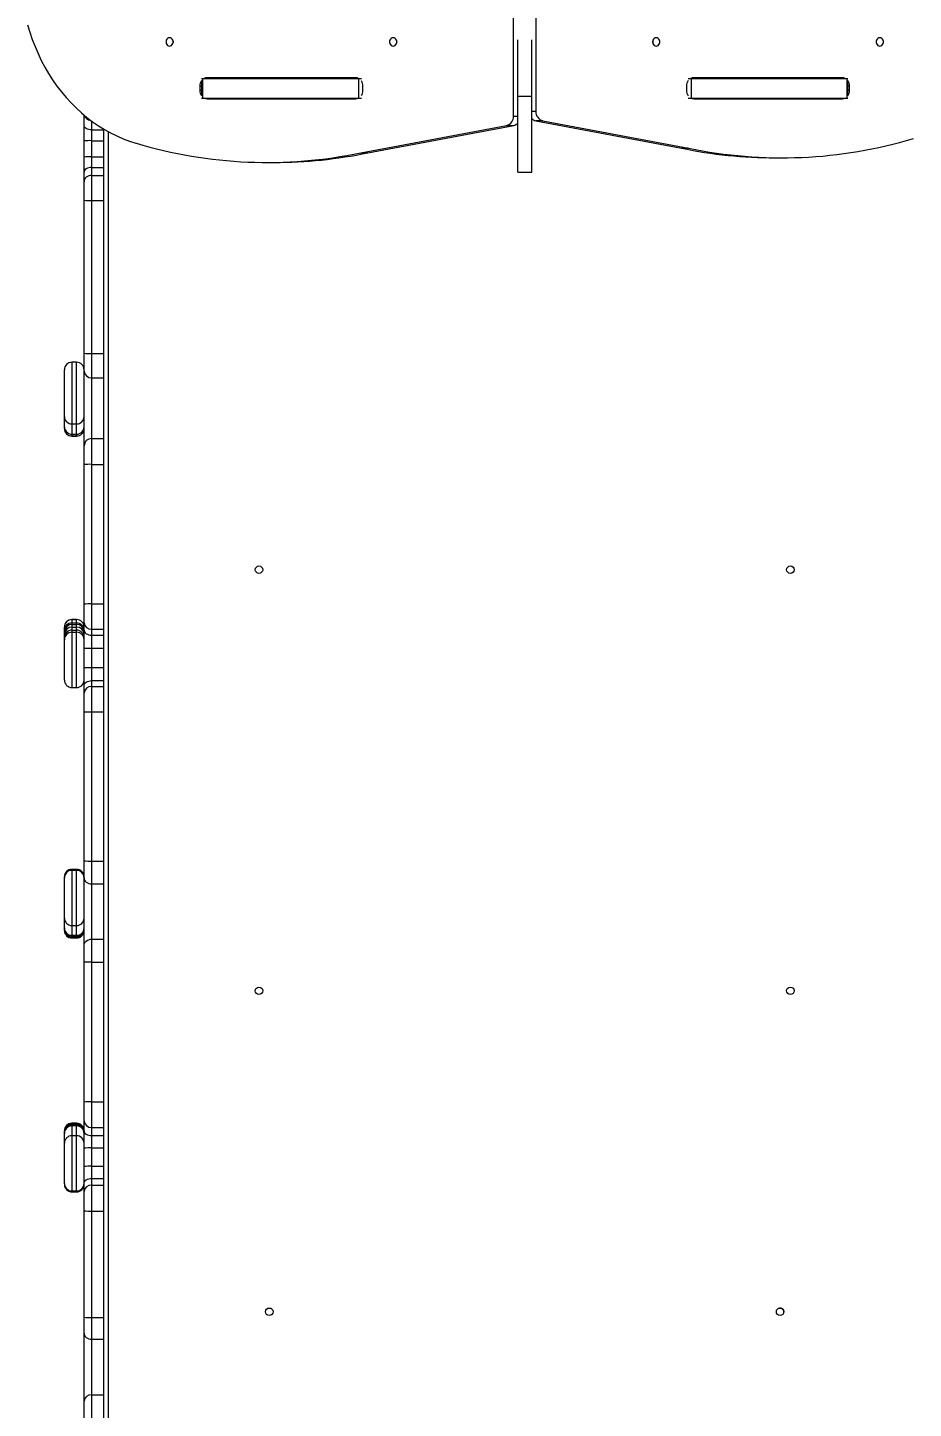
# Model space of a CAD drawing. Header units: millimetres. Extents: x -5586 to 6141, y -6299 to 6900.
# Drawn here: x -672 to 275, y 2072 to 3547 of the extents above; entities that cross this region are included whole.
import ezdxf

# ---------------------------------------------------------------- set-up
doc = ezdxf.new("R2010")
doc.units = ezdxf.units.MM
for name, color, linetype in [('DIKOM_ОБЪЕКТ', 7, 'Continuous'), ('DIKOM_РАЗМЕР_ЗОНА', 7, 'Continuous'), ('DIKOM_РАЗМЕР_ОБЪЕКТА', 7, 'Continuous')]:
    doc.layers.add(name, color=color, linetype=linetype)
doc.styles.add('style1', font='arial.ttf', dxfattribs={"width": 0.8})
doc.dimstyles.new('1-50', dxfattribs={"dimtxt": 300, "dimasz": 200, "dimexe": 100, "dimexo": 0, "dimgap": 100, "dimtad": 1, "dimtxsty": 'style1', "dimcen": 200, "dimclrd": 7, "dimclre": 7, "dimclrt": 7, "dimadec": 1, "dimazin": 2, "dimtfac": 1, "dimtmove": 0, "dimatfit": 2, "dimfxl": 0, "dimlwd": 25, "dimlwe": 18, "dimarcsym": 0})

# ---------------------------------------------------------------- blocks, each defined once
blk = doc.blocks.new('*D11')
at = {"layer": 'Defpoints', "color": 0, "transparency": 16777216}
for p in [(3404.2, 5400.3), (172.9, -3239), (4643.4, -3239)]:
    blk.add_point(p, dxfattribs=at)
at = {"layer": 'DIKOM_РАЗМЕР_ОБЪЕКТА', "color": 7, "lineweight": 18, "transparency": 16777216}
for p, q in [((3404.2, 5400.3), (4743.4, 5400.3)), ((172.9, -3239), (4743.4, -3239))]:
    blk.add_line(p, q, dxfattribs=at)
at = {"layer": 'DIKOM_РАЗМЕР_ОБЪЕКТА', "color": 7, "lineweight": 25, "transparency": 16777216}
blk.add_line((4643.4, 5200.3), (4643.4, -3039), dxfattribs=at)
at = {"layer": 'DIKOM_РАЗМЕР_ОБЪЕКТА', "color": 7, "transparency": 16777216}
for points in [[(4610.1, 5200.3), (4676.7, 5200.3), (4643.4, 5400.3)], [(4610.1, -3039), (4676.7, -3039), (4643.4, -3239)]]:
    blk.add_solid(points, dxfattribs=at)
at = {"layer": 'DIKOM_РАЗМЕР_ОБЪЕКТА', "color": 7, "transparency": 16777216, "insert": (4390.2, 1623.5), "char_height": 300, "attachment_point": 5, "rotation": 90, "style": 'style1'}
blk.add_mtext('8700', dxfattribs=at)
blk = doc.blocks.new('*D12')
at = {"layer": 'Defpoints', "color": 0, "transparency": 16777216}
for p in [(2508.4, 6900.3), (86.4, -5236.5), (6041.4, -5236.5)]:
    blk.add_point(p, dxfattribs=at)
at = {"layer": 'DIKOM_РАЗМЕР_ЗОНА', "color": 7, "lineweight": 18, "transparency": 16777216}
for p, q in [((2508.4, 6900.3), (6141.4, 6900.3)), ((86.4, -5236.5), (6141.4, -5236.5))]:
    blk.add_line(p, q, dxfattribs=at)
at = {"layer": 'DIKOM_РАЗМЕР_ЗОНА', "color": 7, "lineweight": 25, "transparency": 16777216}
blk.add_line((6041.4, 6700.3), (6041.4, -5036.5), dxfattribs=at)
at = {"layer": 'DIKOM_РАЗМЕР_ЗОНА', "color": 7, "transparency": 16777216}
for points in [[(6008.1, 6700.3), (6074.7, 6700.3), (6041.4, 6900.3)], [(6008.1, -5036.5), (6074.7, -5036.5), (6041.4, -5236.5)]]:
    blk.add_solid(points, dxfattribs=at)
at = {"layer": 'DIKOM_РАЗМЕР_ЗОНА', "color": 7, "transparency": 16777216, "insert": (5788.2, 1525.5), "char_height": 300, "attachment_point": 5, "rotation": 90, "style": 'style1'}
blk.add_mtext('12200', dxfattribs=at)

msp = doc.modelspace()

# ---------------------------------------------------------------- linework, layer by layer
at = {"layer": 'DIKOM_ОБЪЕКТ', "color": 7, "linetype": 'Continuous', "lineweight": 15}
for p, q in [((-152.817, 3452.708), (-152.819, 4034.168)), ((-128.788, 3576.892), (-128.788, 3457.667)), ((-148.308, 3473.914), (-148.308, 3534.231)), ((-133.308, 3473.914), (-133.308, 3534.311)), ((-488.162, 3484.761), (-488.162, 3480.261)), ((-488.162, 3484.761), (-486.307, 3484.761)), ((-486.307, 3490.1), (-486.307, 3474.922)), ((-486.264, 3493.011), (-485.195, 3493.011)), ((-485.195, 3493.011), (-485.195, 3472.011)), ((-485.195, 3493.011), (-318.463, 3493.011)), ((-321.452, 3493.761), (-480.368, 3493.761)), ((-474.922, 3493.011), (-474.922, 3493.443)), ((-318.463, 3493.011), (-318.463, 3472.011)), ((-318.463, 3493.011), (-315.408, 3493.011)), ((-313.658, 3480.261), (-313.658, 3484.761)), ((32.051, 3484.761), (32.051, 3480.261)), ((33.945, 3493.011), (37.199, 3493.011)), ((37.199, 3493.011), (37.199, 3472.011)), ((37.199, 3493.011), (203.591, 3493.011)), ((198.761, 3493.761), (39.845, 3493.761)), ((193.315, 3493.443), (193.315, 3493.011)), ((203.591, 3493.011), (203.591, 3472.011)), ((203.591, 3493.011), (204.661, 3493.011)), ((204.703, 3474.922), (204.703, 3490.1)), ((206.555, 3484.761), (204.703, 3484.761)), ((206.555, 3480.261), (206.555, 3484.761)), ((-488.162, 3480.261), (-486.307, 3480.261)), ((-486.264, 3472.011), (-485.195, 3472.011)), ((-485.195, 3472.011), (-318.463, 3472.011)), ((-480.368, 3471.261), (-321.452, 3471.261)), ((-318.463, 3472.011), (-315.408, 3472.011)), ((-148.308, 3473.914), (-133.308, 3473.914)), ((-148.308, 3392.739), (-148.308, 3473.914)), ((-133.308, 3392.739), (-133.308, 3473.914)), ((33.945, 3472.011), (37.199, 3472.011)), ((37.199, 3472.011), (203.591, 3472.011)), ((39.845, 3471.261), (198.761, 3471.261)), ((203.591, 3472.011), (204.661, 3472.011)), ((206.555, 3480.261), (204.703, 3480.261)), ((-611.814, 3442.474), (-611.814, 3453.828)), ((-128.788, 3457.667), (-133.308, 3457.667)), ((-611.814, 3426.131), (-611.814, 3442.474)), ((-603.814, 3447.543), (-603.814, 3438.107)), ((-603.814, 3438.107), (-590.814, 3438.107)), ((-603.814, 3438.107), (-603.814, 3426.434)), ((-590.814, 3438.107), (-590.814, 3438.898)), ((-590.814, 3426.434), (-590.814, 3438.107)), ((-315.863, 3413.545), (-160.085, 3442.838)), ((-308.363, 3413.545), (-152.585, 3442.838)), ((-160.085, 3442.838), (-152.585, 3442.838)), ((-152.817, 3452.708), (-148.308, 3452.708)), ((-121.52, 3447.797), (-129.02, 3447.797)), ((-129.02, 3447.797), (26.756, 3418.504)), ((-121.52, 3447.797), (34.256, 3418.504)), ((-611.814, 3408.83), (-611.814, 3426.131)), ((-603.814, 3426.434), (-590.814, 3426.434)), ((-603.814, 3426.434), (-603.814, 3409.133)), ((-590.814, 3409.133), (-590.814, 3426.434)), ((-585.814, 1998.011), (-585.814, 3436.038)), ((-611.814, 3392.877), (-611.814, 3408.83)), ((-603.814, 3409.133), (-603.814, 3397.738)), ((-603.814, 3409.133), (-590.814, 3409.133)), ((-590.814, 3397.738), (-590.814, 3409.133)), ((-315.863, 3413.545), (-308.363, 3413.545)), ((34.256, 3418.504), (26.756, 3418.504)), ((-603.814, 3397.738), (-603.814, 3389.383)), ((-603.814, 3397.738), (-590.814, 3397.738)), ((-590.814, 3389.383), (-590.814, 3397.738)), ((-415.977, 3403.187), (-408.477, 3403.187)), ((126.87, 3408.146), (134.37, 3408.146)), ((-611.814, 3382.612), (-611.814, 3392.877)), ((-611.814, 3362.934), (-611.814, 3382.612)), ((-603.814, 3389.383), (-603.814, 3362.548)), ((-603.814, 3389.383), (-590.814, 3389.383)), ((-590.814, 3362.548), (-590.814, 3389.383)), ((-148.308, 3392.739), (-133.308, 3392.739)), ((-611.814, 3199.39), (-611.814, 3362.934)), ((-603.814, 3362.548), (-590.814, 3362.548)), ((-603.814, 3362.548), (-603.814, 3199.005)), ((-590.814, 3199.005), (-590.814, 3362.548)), ((-619.814, 3189.745), (-624.814, 3189.745)), ((-624.814, 3189.745), (-624.814, 3123.791)), ((-619.814, 3123.791), (-619.814, 3189.745)), ((-611.814, 3180.328), (-611.814, 3199.39)), ((-603.814, 3199.005), (-590.814, 3199.005)), ((-603.814, 3199.005), (-603.814, 3173.011)), ((-590.814, 3173.011), (-590.814, 3199.005)), ((-632.814, 3131.78), (-632.814, 3181.745)), ((-611.814, 3100.492), (-611.814, 3180.328)), ((-603.814, 3173.011), (-590.814, 3173.011)), ((-603.814, 3173.011), (-603.814, 3108.029)), ((-590.814, 3108.029), (-590.814, 3173.011)), ((-632.814, 3120.81), (-632.814, 3131.78)), ((-632.814, 3120.78), (-632.814, 3120.81)), ((-632.814, 3118.882), (-632.814, 3120.78)), ((-632.814, 3118.853), (-632.814, 3118.882)), ((-624.814, 3123.791), (-619.814, 3123.791)), ((-624.814, 3123.791), (-624.814, 3112.821)), ((-619.814, 3112.821), (-619.814, 3123.791)), ((-624.814, 3112.821), (-619.814, 3112.821)), ((-624.814, 3112.821), (-624.814, 3112.78)), ((-624.814, 3112.78), (-619.814, 3112.78)), ((-624.814, 3112.78), (-624.814, 3110.893)), ((-624.814, 3110.893), (-619.814, 3110.893)), ((-624.814, 3110.893), (-624.814, 3110.853)), ((-624.814, 3110.853), (-619.814, 3110.853)), ((-619.814, 3112.78), (-619.814, 3112.821)), ((-619.814, 3110.893), (-619.814, 3112.78)), ((-619.814, 3110.853), (-619.814, 3110.893)), ((-611.814, 3080.358), (-611.814, 3100.492)), ((-603.814, 3108.029), (-603.814, 3080.573)), ((-603.814, 3108.029), (-590.814, 3108.029)), ((-590.814, 3080.573), (-590.814, 3108.029)), ((-611.814, 2931.168), (-611.814, 3080.358)), ((-603.814, 3080.573), (-603.814, 2931.383)), ((-603.814, 3080.573), (-590.814, 3080.573)), ((-590.814, 2931.383), (-590.814, 3080.573)), ((-611.814, 2911.339), (-611.814, 2931.168)), ((-603.814, 2931.383), (-603.814, 2904.343)), ((-603.814, 2931.383), (-590.814, 2931.383)), ((-590.814, 2904.343), (-590.814, 2931.383)), ((-619.814, 2914.701), (-624.814, 2914.701)), ((-624.814, 2914.701), (-624.814, 2914.695)), ((-624.814, 2914.695), (-624.814, 2911.038)), ((-624.814, 2914.695), (-619.814, 2914.695)), ((-624.814, 2911.038), (-624.814, 2909.491)), ((-624.814, 2911.038), (-619.814, 2911.038)), ((-624.814, 2909.491), (-624.814, 2906.601)), ((-624.814, 2909.491), (-619.814, 2909.491)), ((-619.814, 2914.695), (-619.814, 2914.701)), ((-619.814, 2911.038), (-619.814, 2914.695)), ((-619.814, 2909.491), (-619.814, 2911.038)), ((-619.814, 2906.601), (-619.814, 2909.491)), ((-611.814, 2903.556), (-611.814, 2911.339)), ((-632.814, 2906.697), (-632.814, 2906.7)), ((-632.814, 2903.039), (-632.814, 2906.697)), ((-632.814, 2901.904), (-632.814, 2903.039)), ((-632.814, 2899.015), (-632.814, 2901.904)), ((-632.814, 2895.405), (-632.814, 2899.015)), ((-632.814, 2893.066), (-632.814, 2895.405)), ((-632.814, 2850.069), (-632.814, 2893.066)), ((-624.814, 2906.601), (-624.814, 2903.404)), ((-624.814, 2906.601), (-619.814, 2906.601)), ((-624.814, 2903.404), (-624.814, 2901.065)), ((-624.814, 2903.404), (-619.814, 2903.404)), ((-624.814, 2901.065), (-619.814, 2901.065)), ((-624.814, 2901.065), (-624.814, 2842.069)), ((-619.814, 2903.404), (-619.814, 2906.601)), ((-619.814, 2901.065), (-619.814, 2903.404)), ((-619.814, 2842.069), (-619.814, 2901.065)), ((-611.814, 2884.138), (-611.814, 2903.556)), ((-603.814, 2904.343), (-590.814, 2904.343)), ((-603.814, 2904.343), (-603.814, 2898.008)), ((-603.814, 2898.008), (-590.814, 2898.008)), ((-603.814, 2898.008), (-603.814, 2884.138)), ((-590.814, 2898.008), (-590.814, 2904.343)), ((-590.814, 2884.138), (-590.814, 2898.008)), ((-611.814, 2884.138), (-603.814, 2884.138)), ((-611.814, 2863.332), (-611.814, 2884.138)), ((-603.814, 2884.138), (-590.814, 2884.138)), ((-603.814, 2884.138), (-603.814, 2863.332)), ((-590.814, 2863.332), (-590.814, 2884.138)), ((-611.814, 2863.332), (-603.814, 2863.332)), ((-611.814, 2843.914), (-611.814, 2863.332)), ((-603.814, 2863.332), (-603.814, 2849.462)), ((-603.814, 2863.332), (-590.814, 2863.332)), ((-590.814, 2849.462), (-590.814, 2863.332)), ((-603.814, 2849.462), (-603.814, 2843.12)), ((-603.814, 2849.462), (-590.814, 2849.462)), ((-590.814, 2843.12), (-590.814, 2849.462)), ((-624.814, 2842.069), (-619.814, 2842.069)), ((-611.814, 2836.123), (-611.814, 2843.914)), ((-611.814, 2816.283), (-611.814, 2836.123)), ((-603.814, 2843.12), (-603.814, 2816.067)), ((-603.814, 2843.12), (-590.814, 2843.12)), ((-590.814, 2816.067), (-590.814, 2843.12)), ((-611.814, 2656.907), (-611.814, 2816.283)), ((-603.814, 2816.067), (-590.814, 2816.067)), ((-603.814, 2816.067), (-603.814, 2656.69)), ((-590.814, 2656.69), (-590.814, 2816.067)), ((-611.814, 2638.943), (-611.814, 2656.907)), ((-603.814, 2656.69), (-590.814, 2656.69)), ((-603.814, 2656.69), (-603.814, 2632.194)), ((-590.814, 2632.194), (-590.814, 2656.69)), ((-619.814, 2647.772), (-624.814, 2647.772)), ((-624.814, 2646.68), (-624.814, 2647.772)), ((-619.814, 2646.723), (-624.814, 2646.723)), ((-624.814, 2646.723), (-624.814, 2587.741)), ((-619.814, 2646.68), (-619.814, 2647.772)), ((-619.814, 2587.741), (-619.814, 2646.723)), ((-632.814, 2638.971), (-632.814, 2639.772)), ((-632.814, 2638.723), (-632.814, 2638.971)), ((-632.814, 2595.736), (-632.814, 2638.723)), ((-611.814, 2566.395), (-611.814, 2638.943)), ((-603.814, 2632.194), (-590.814, 2632.194)), ((-603.814, 2632.194), (-603.814, 2573.143)), ((-590.814, 2573.143), (-590.814, 2632.194)), ((-632.814, 2585.289), (-632.814, 2595.736)), ((-632.814, 2585.289), (-632.814, 2585.275)), ((-632.814, 2584.522), (-632.814, 2585.275)), ((-632.814, 2583.639), (-632.814, 2584.522)), ((-632.814, 2582.475), (-632.814, 2583.639)), ((-632.814, 2582.459), (-632.814, 2582.475)), ((-624.814, 2587.741), (-619.814, 2587.741)), ((-624.814, 2587.741), (-624.814, 2577.294)), ((-619.814, 2577.294), (-619.814, 2587.741)), ((-624.814, 2577.294), (-619.814, 2577.294)), ((-624.814, 2577.294), (-624.814, 2577.275)), ((-624.814, 2577.275), (-619.814, 2577.275)), ((-624.814, 2577.275), (-624.814, 2576.848)), ((-624.814, 2576.848), (-619.814, 2576.848)), ((-624.814, 2576.848), (-624.814, 2575.644)), ((-624.814, 2575.644), (-619.814, 2575.644)), ((-624.814, 2575.644), (-624.814, 2574.479)), ((-624.814, 2574.479), (-619.814, 2574.479)), ((-624.814, 2574.479), (-624.814, 2574.459)), ((-624.814, 2574.459), (-619.814, 2574.459)), ((-619.814, 2577.275), (-619.814, 2577.294)), ((-619.814, 2576.848), (-619.814, 2577.275)), ((-619.814, 2575.644), (-619.814, 2576.848)), ((-619.814, 2574.479), (-619.814, 2575.644)), ((-619.814, 2574.459), (-619.814, 2574.479)), ((-603.814, 2573.143), (-603.814, 2548.695)), ((-603.814, 2573.143), (-590.814, 2573.143)), ((-590.814, 2548.695), (-590.814, 2573.143)), ((-611.814, 2548.467), (-611.814, 2566.395)), ((-611.814, 2399.088), (-611.814, 2548.467)), ((-603.814, 2548.695), (-603.814, 2399.317)), ((-603.814, 2548.695), (-590.814, 2548.695)), ((-590.814, 2399.317), (-590.814, 2548.695)), ((-611.814, 2379.055), (-611.814, 2399.088)), ((-603.814, 2399.317), (-603.814, 2371.999)), ((-603.814, 2399.317), (-590.814, 2399.317)), ((-590.814, 2371.999), (-590.814, 2399.317)), ((-619.814, 2376.397), (-624.814, 2376.397)), ((-624.814, 2376.397), (-624.814, 2376.377)), ((-624.814, 2376.377), (-624.814, 2375.212)), ((-619.814, 2376.377), (-624.814, 2376.377)), ((-619.814, 2376.377), (-619.814, 2376.397)), ((-619.814, 2375.212), (-619.814, 2376.377)), ((-611.814, 2368.319), (-611.814, 2379.055)), ((-632.814, 2368.382), (-632.814, 2368.397)), ((-632.814, 2367.217), (-632.814, 2368.382)), ((-632.814, 2366.335), (-632.814, 2367.217)), ((-632.814, 2365.568), (-632.814, 2366.335)), ((-632.814, 2365.568), (-632.814, 2365.581)), ((-632.814, 2355.12), (-632.814, 2365.568)), ((-624.814, 2375.212), (-624.814, 2374.009)), ((-619.814, 2375.212), (-624.814, 2375.212)), ((-619.814, 2374.009), (-624.814, 2374.009)), ((-624.814, 2374.009), (-624.814, 2373.582)), ((-619.814, 2373.582), (-624.814, 2373.582)), ((-624.814, 2373.582), (-624.814, 2373.563)), ((-624.814, 2373.563), (-624.814, 2363.115)), ((-619.814, 2373.563), (-624.814, 2373.563)), ((-619.814, 2363.115), (-624.814, 2363.115)), ((-624.814, 2363.115), (-624.814, 2304.133)), ((-619.814, 2374.009), (-619.814, 2375.212)), ((-619.814, 2373.582), (-619.814, 2374.009)), ((-619.814, 2373.563), (-619.814, 2373.582)), ((-619.814, 2363.115), (-619.814, 2373.563)), ((-619.814, 2304.133), (-619.814, 2363.115)), ((-611.814, 2349.832), (-611.814, 2368.319)), ((-603.814, 2371.999), (-590.814, 2371.999)), ((-603.814, 2371.999), (-603.814, 2363.261)), ((-603.814, 2363.261), (-590.814, 2363.261)), ((-603.814, 2363.261), (-603.814, 2350.056)), ((-590.814, 2363.261), (-590.814, 2371.999)), ((-590.814, 2350.056), (-590.814, 2363.261)), ((-632.814, 2312.133), (-632.814, 2355.12)), ((-611.814, 2330.228), (-611.814, 2349.832)), ((-603.814, 2350.056), (-590.814, 2350.056)), ((-603.814, 2350.056), (-603.814, 2330.452)), ((-590.814, 2330.452), (-590.814, 2350.056)), ((-611.814, 2312.122), (-611.814, 2330.228)), ((-603.814, 2330.452), (-603.814, 2317.519)), ((-603.814, 2330.452), (-590.814, 2330.452)), ((-603.814, 2317.519), (-603.814, 2310.431)), ((-603.814, 2317.519), (-590.814, 2317.519)), ((-590.814, 2317.519), (-590.814, 2330.452)), ((-590.814, 2310.431), (-590.814, 2317.519)), ((-632.814, 2311.885), (-632.814, 2312.133)), ((-632.814, 2311.885), (-632.814, 2311.084)), ((-624.814, 2304.176), (-624.814, 2303.084)), ((-624.814, 2304.133), (-619.814, 2304.133)), ((-624.814, 2303.084), (-619.814, 2303.084)), ((-619.814, 2304.176), (-619.814, 2303.084)), ((-611.814, 2303.414), (-611.814, 2312.122)), ((-611.814, 2283.015), (-611.814, 2303.414)), ((-603.814, 2310.431), (-603.814, 2282.615)), ((-603.814, 2310.431), (-590.814, 2310.431)), ((-590.814, 2282.615), (-590.814, 2310.431)), ((-611.814, 2169.201), (-611.814, 2283.015)), ((-603.814, 2282.615), (-590.814, 2282.615)), ((-603.814, 2282.615), (-603.814, 2168.8)), ((-590.814, 2168.8), (-590.814, 2282.615)), ((-611.814, 2152.198), (-611.814, 2169.201)), ((-603.814, 2168.8), (-590.814, 2168.8)), ((-603.814, 2168.8), (-603.814, 2145.614)), ((-590.814, 2145.614), (-590.814, 2168.8)), ((-611.814, 2079.337), (-611.814, 2152.198)), ((-603.814, 2145.614), (-590.814, 2145.614)), ((-603.814, 2145.614), (-603.814, 2086.309)), ((-590.814, 2086.309), (-590.814, 2145.614)), ((-603.814, 2086.309), (-603.814, 2057.859)), ((-603.814, 2086.309), (-590.814, 2086.309)), ((-590.814, 2057.859), (-590.814, 2086.309)), ((-611.814, 2058.474), (-611.814, 2079.337))]:
    msp.add_line(p, q, dxfattribs=at)
at = {"layer": 'DIKOM_ОБЪЕКТ', "color": 7, "linetype": 'Continuous', "lineweight": 15, "flags": 128}
for points in [[(-672.142, 3550.297), (-669.804, 3542.385), (-667.166, 3534.6), (-664.234, 3526.956), (-661.014, 3519.468), (-657.511, 3512.152), (-653.734, 3505.02), (-649.688, 3498.087), (-645.382, 3491.366), (-640.824, 3484.871), (-636.023, 3478.613), (-630.989, 3472.605), (-625.73, 3466.859), (-620.258, 3461.385), (-614.582, 3456.195), (-608.714, 3451.298), (-602.666, 3446.704), (-596.448, 3442.421), (-590.073, 3438.459), (-583.553, 3434.824), (-576.901, 3431.524), (-570.13, 3428.564), (-563.252, 3425.952), (-556.282, 3423.692)], [(-520.422, 3536.411), (-521.495, 3536.233), (-522.482, 3535.713), (-523.301, 3534.893), (-523.888, 3533.839), (-524.193, 3532.637), (-524.193, 3531.385), (-523.888, 3530.183), (-523.301, 3529.13), (-522.482, 3528.31), (-521.495, 3527.789), (-520.422, 3527.611), (-519.348, 3527.789), (-518.362, 3528.31), (-517.542, 3529.13), (-516.955, 3530.183), (-516.65, 3531.385), (-516.65, 3532.637), (-516.955, 3533.839), (-517.542, 3534.893), (-518.362, 3535.713), (-519.348, 3536.233), (-520.422, 3536.411)], [(-281.399, 3536.411), (-282.472, 3536.233), (-283.459, 3535.713), (-284.279, 3534.893), (-284.865, 3533.839), (-285.17, 3532.637), (-285.17, 3531.385), (-284.865, 3530.183), (-284.279, 3529.13), (-283.459, 3528.31), (-282.472, 3527.789), (-281.399, 3527.611), (-280.325, 3527.789), (-279.339, 3528.31), (-278.519, 3529.13), (-277.933, 3530.183), (-277.627, 3531.385), (-277.627, 3532.637), (-277.933, 3533.839), (-278.519, 3534.893), (-279.339, 3535.713), (-280.325, 3536.233), (-281.399, 3536.411)], [(-0.208, 3527.611), (0.865, 3527.789), (1.852, 3528.31), (2.671, 3529.13), (3.258, 3530.183), (3.563, 3531.385), (3.563, 3532.637), (3.258, 3533.839), (2.671, 3534.893), (1.852, 3535.713), (0.865, 3536.233), (-0.208, 3536.411), (-1.282, 3536.233), (-2.269, 3535.713), (-3.088, 3534.893), (-3.675, 3533.839), (-3.98, 3532.637), (-3.98, 3531.385), (-3.675, 3530.183), (-3.088, 3529.13), (-2.269, 3528.31), (-1.282, 3527.789), (-0.208, 3527.611)], [(238.815, 3527.611), (239.888, 3527.789), (240.875, 3528.31), (241.694, 3529.13), (242.281, 3530.183), (242.586, 3531.385), (242.586, 3532.637), (242.281, 3533.839), (241.694, 3534.893), (240.875, 3535.713), (239.888, 3536.233), (238.815, 3536.411), (237.741, 3536.233), (236.754, 3535.713), (235.935, 3534.893), (235.348, 3533.839), (235.043, 3532.637), (235.043, 3531.385), (235.348, 3530.183), (235.935, 3529.13), (236.754, 3528.31), (237.741, 3527.789), (238.815, 3527.611)], [(-603.814, 3438.107), (-605.375, 3438.191), (-606.875, 3438.44), (-608.259, 3438.843), (-609.471, 3439.386), (-610.466, 3440.048), (-611.205, 3440.803), (-611.66, 3441.622), (-611.814, 3442.474)], [(-603.814, 3397.738), (-605.375, 3397.645), (-606.875, 3397.368), (-608.259, 3396.919), (-609.471, 3396.314), (-610.466, 3395.578), (-611.205, 3394.737), (-611.66, 3393.825), (-611.814, 3392.877)], [(-603.814, 3389.383), (-605.375, 3389.253), (-606.875, 3388.868), (-608.259, 3388.242), (-609.471, 3387.4), (-610.466, 3386.374), (-611.205, 3385.203), (-611.66, 3383.933), (-611.814, 3382.612)], [(-611.814, 2903.556), (-611.66, 2902.474), (-611.205, 2901.433), (-610.466, 2900.474), (-609.471, 2899.633), (-608.259, 2898.943), (-606.875, 2898.43), (-605.375, 2898.115), (-603.814, 2898.008)], [(-611.814, 2843.914), (-611.66, 2844.996), (-611.205, 2846.037), (-610.466, 2846.996), (-609.471, 2847.837), (-608.259, 2848.527), (-606.875, 2849.039), (-605.375, 2849.355), (-603.814, 2849.462)], [(-611.814, 2638.943), (-611.66, 2637.627), (-611.205, 2636.361), (-610.466, 2635.194), (-609.471, 2634.171), (-608.259, 2633.332), (-606.875, 2632.708), (-605.375, 2632.324), (-603.814, 2632.194)], [(-611.814, 2566.395), (-611.66, 2567.711), (-611.205, 2568.977), (-610.466, 2570.144), (-609.471, 2571.167), (-608.259, 2572.006), (-606.875, 2572.63), (-605.375, 2573.014), (-603.814, 2573.143)], [(-611.814, 2368.319), (-611.66, 2367.332), (-611.205, 2366.383), (-610.466, 2365.509), (-609.471, 2364.742), (-608.259, 2364.113), (-606.875, 2363.646), (-605.375, 2363.358), (-603.814, 2363.261)], [(-611.814, 2312.122), (-611.66, 2313.174), (-611.205, 2314.187), (-610.466, 2315.12), (-609.471, 2315.938), (-608.259, 2316.609), (-606.875, 2317.108), (-605.375, 2317.415), (-603.814, 2317.519)], [(-611.814, 2152.198), (-611.66, 2150.913), (-611.205, 2149.678), (-610.466, 2148.54), (-609.471, 2147.542), (-608.259, 2146.723), (-606.875, 2146.115), (-605.375, 2145.74), (-603.814, 2145.614)]]:
    msp.add_lwpolyline(points, dxfattribs=at)
at = {"layer": 'DIKOM_ОБЪЕКТ', "color": 7, "linetype": 'Continuous', "lineweight": 15}
for centre in [(-424.814, 2968.011), (143.186, 2968.011), (143.186, 2968.011), (-424.814, 2518.011), (143.186, 2518.011), (-413.814, 2175.011), (132.186, 2175.011)]:
    msp.add_circle(centre, 4, dxfattribs=at)
for centre, radius, start, end in [((-511.665, 3532.011), 5.067, 171.134923, 188.865077), ((-511.66, 3532.011), 5.072, 171.141062, 188.858938), ((-272.649, 3532.011), 5.061, 171.122887, 188.877113), ((-272.647, 3532.011), 5.06, 171.235899, 188.764101), ((-8.958, 3532.011), 5.061, 351.122887, 8.877113), ((230.066, 3532.011), 5.059, 351.119878, 8.880122), ((230.065, 3532.011), 5.061, 351.122887, 8.877113), ((-478.348, 3484.846), 9.815, 143.766346, 180.491926), ((-480.339, 3486.796), 6.966, 90.238397, 116.830514), ((-472.839, 3486.796), 6.965, 90.238437, 116.830973), ((-321.481, 3486.796), 6.966, 63.169257, 89.761583), ((-323.502, 3484.84), 9.844, 359.539746, 34.692952), ((41.868, 3484.845), 9.817, 143.808317, 180.489194), ((39.874, 3486.796), 6.965, 90.237685, 116.83135), ((191.232, 3486.796), 6.966, 63.169343, 89.761653), ((198.732, 3486.796), 6.966, 63.169372, 89.761593), ((196.739, 3484.845), 9.817, 359.510672, 36.191818), ((-478.347, 3480.177), 9.815, 179.509072, 216.232655), ((-480.339, 3478.227), 6.966, 243.169486, 269.761603), ((-472.839, 3478.227), 6.965, 243.169027, 269.761563), ((-321.481, 3478.227), 6.966, 270.238417, 296.830743), ((-323.502, 3480.182), 9.844, 325.308102, 0.4592), ((41.866, 3480.177), 9.815, 179.509001, 216.194844), ((39.874, 3478.227), 6.965, 243.16865, 269.762315), ((191.232, 3478.227), 6.966, 270.238347, 296.830657), ((198.732, 3478.227), 6.966, 270.238407, 296.830628), ((196.74, 3480.177), 9.815, 323.805021, 0.491134), ((-604.461, 3455.903), 7.524, 197.071614, 266.189102), ((-119.121, 3457.175), 9.68, 177.087086, 255.648351), ((-162.484, 3452.216), 9.68, 284.350778, 2.913561), ((-154.216, 3450.971), 8.295, 281.337192, 315.411496), ((-127.389, 3455.931), 8.296, 224.484318, 258.661697), ((-605.809, 3373.357), 53.115, 87.847219, 96.491284), ((-416.031, 3893.475), 490.272, 253.377377, 281.789159), ((134.423, 3898.44), 490.278, 258.211051, 286.622524), ((-605.814, 3356.179), 52.991, 87.837108, 96.501395), ((-408.573, 3893.105), 489.918, 270.011207, 281.802774), ((126.967, 3898.09), 489.944, 258.197673, 269.988622), ((-605.809, 3404.394), 41.893, 261.759008, 272.729879), ((-624.814, 3181.745), 8, 90, 180), ((-619.814, 3181.745), 8, 0, 90), ((-605.808, 3240.841), 41.883, 261.756085, 272.729394), ((-604.141, 3180.685), 7.681, 182.667278, 272.440548), ((-624.82, 3131.785), 7.994, 180.038584, 270.040872), ((-619.808, 3131.785), 7.994, 269.958885, 359.961659), ((-624.82, 3120.816), 7.995, 180.040301, 270.039155), ((-624.814, 3120.78), 8, 180, 270), ((-624.82, 3118.888), 7.994, 180.038584, 270.040872), ((-624.814, 3118.853), 8, 180, 270), ((-619.809, 3120.816), 7.995, 269.960602, 359.959942), ((-619.814, 3120.78), 8, 270, 0), ((-619.808, 3118.888), 7.994, 269.958885, 359.961659), ((-619.814, 3118.853), 8, 270, 0), ((-604.039, 3100.253), 7.778, 88.340905, 178.238903), ((-605.81, 3005.734), 74.865, 88.47258, 94.600263), ((-605.81, 2856.544), 74.865, 88.47258, 94.600263), ((-624.814, 2906.701), 8, 90, 180), ((-624.815, 2906.696), 7.999, 89.993698, 179.99691), ((-624.815, 2903.038), 7.999, 89.996124, 179.994484), ((-625.015, 2901.692), 7.802, 88.520647, 178.437953), ((-619.814, 2906.701), 8, 0, 90), ((-619.813, 2906.696), 7.999, 0.002847, 90.006545), ((-619.813, 2903.038), 7.999, 0.005273, 90.004119), ((-619.613, 2901.692), 7.801, 1.5618, 91.4796), ((-604.284, 2911.877), 7.549, 184.087028, 273.57244), ((-625.016, 2898.802), 7.801, 88.518905, 178.439695), ((-624.815, 2895.405), 7.999, 89.996124, 179.994484), ((-624.814, 2893.065), 8, 89.997096, 179.99522), ((-619.612, 2898.802), 7.801, 1.560058, 91.481342), ((-619.813, 2895.405), 7.999, 0.005273, 90.004119), ((-619.814, 2893.065), 8, 0.004537, 90.003147), ((-624.814, 2850.069), 8, 180, 270), ((-619.814, 2850.069), 8, 270, 0), ((-604.284, 2835.586), 7.549, 86.432196, 175.919947), ((-605.814, 2890.009), 73.969, 265.347205, 271.549239), ((-605.809, 2730.739), 74.076, 265.34996, 271.543071), ((-624.814, 2639.772), 8, 90, 180), ((-624.814, 2638.723), 8, 90, 180), ((-625.141, 2638.909), 7.673, 120.225971, 179.530033), ((-619.814, 2639.772), 8, 0, 90), ((-619.814, 2638.723), 8, 0, 90), ((-619.486, 2638.909), 7.672, 0.467785, 59.776211), ((-624.816, 2595.739), 7.998, 180.018433, 270.016583), ((-624.816, 2585.291), 7.998, 180.018433, 270.016583), ((-624.814, 2585.275), 8, 180, 270), ((-624.974, 2584.688), 7.842, 181.215663, 271.165853), ((-624.816, 2583.642), 7.998, 180.019143, 270.015872), ((-624.816, 2582.477), 7.998, 180.018433, 270.016583), ((-624.814, 2582.459), 8, 180, 270), ((-619.812, 2595.739), 7.998, 269.983174, 359.98181), ((-619.812, 2585.291), 7.998, 269.983174, 359.98181), ((-619.814, 2585.275), 8, 270, 0), ((-619.654, 2584.688), 7.842, 268.833901, 358.784583), ((-619.812, 2583.642), 7.998, 269.983885, 359.9811), ((-619.812, 2582.477), 7.998, 269.983174, 359.98181), ((-619.814, 2582.459), 8, 270, 0), ((-605.814, 2478.661), 70.063, 88.364574, 94.913016), ((-605.807, 2329.065), 70.281, 88.374714, 94.902876), ((-624.814, 2368.397), 8, 90, 180), ((-624.816, 2368.38), 7.998, 89.983417, 179.981567), ((-619.814, 2368.397), 8, 0, 90), ((-619.812, 2368.38), 7.998, 0.01819, 90.016826), ((-604.258, 2379.559), 7.573, 183.814863, 273.362603), ((-624.817, 2367.215), 7.997, 89.980729, 179.984256), ((-624.974, 2366.168), 7.842, 88.834147, 178.784337), ((-624.814, 2365.581), 8, 90, 180), ((-624.816, 2365.565), 7.998, 89.983417, 179.981567), ((-624.816, 2355.118), 7.998, 89.983417, 179.981567), ((-619.811, 2367.215), 7.997, 0.015501, 90.019514), ((-619.654, 2366.168), 7.842, 1.215417, 91.166099), ((-619.814, 2365.581), 8, 0, 90), ((-619.812, 2365.565), 7.998, 0.01819, 90.016826), ((-619.812, 2355.118), 7.998, 0.01819, 90.016826), ((-605.811, 2278.379), 71.705, 88.403831, 94.802099), ((-605.815, 2258.837), 71.643, 88.399359, 94.803159), ((-624.814, 2312.133), 8, 180, 270), ((-625.141, 2311.948), 7.673, 180.469967, 239.774029), ((-624.814, 2311.084), 8, 180, 270), ((-619.814, 2312.133), 8, 270, 0), ((-619.814, 2311.084), 8, 270, 0), ((-619.486, 2311.948), 7.672, 300.223789, 359.532215), ((-604.275, 2302.888), 7.557, 86.49897, 176.009703), ((-605.809, 2322.85), 40.284, 261.427157, 272.83858), ((-605.809, 2209.045), 40.294, 261.428517, 272.83722), ((132.186, 2175.011), 4, 321.305168, 141.2976), ((-604.295, 2078.785), 7.539, 86.342009, 175.799872)]:
    msp.add_arc(centre, radius, start, end, dxfattribs=at)

# ---------------------------------------------------------------- dimensions: what is measured, and where the dimension line sits
at = {"layer": 'DIKOM_РАЗМЕР_ЗОНА'}
dim = msp.add_linear_dim(base=(6041.413, -5236.518), p1=(2508.413, 6900.261), p2=(86.413, -5236.518), angle=90, text='12200', dimstyle='1-50', dxfattribs=at)
dim.commit()
dim.dimension.update_dxf_attribs({"geometry": '*D12', "text_midpoint": (6041.413, 1525.529), "dimtype": 160})
at = {"layer": 'DIKOM_РАЗМЕР_ОБЪЕКТА'}
dim = msp.add_linear_dim(base=(4643.413, -3238.971), p1=(3404.186, 5400.261), p2=(172.92, -3238.971), angle=90, text='8700', dimstyle='1-50', dxfattribs=at)
dim.commit()
dim.dimension.update_dxf_attribs({"geometry": '*D11', "text_midpoint": (4643.413, 1623.529), "dimtype": 160})

doc.saveas('drawing.dxf')
